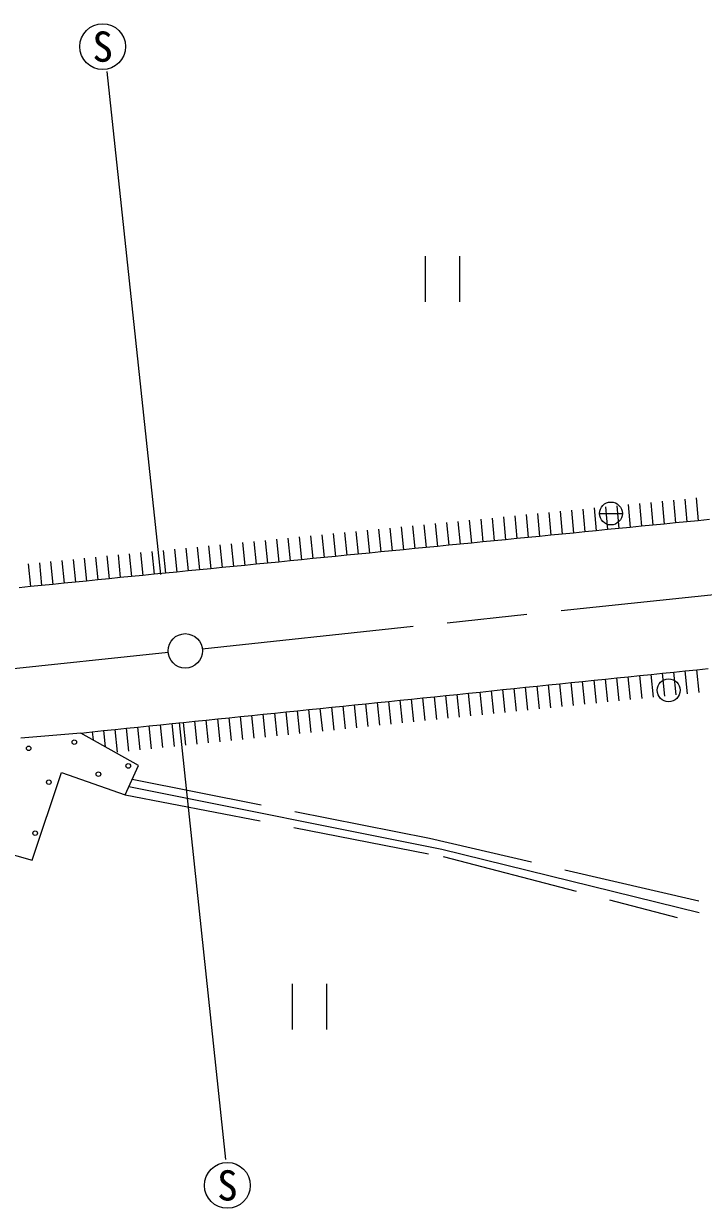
# Model space of a CAD drawing. Units: millimetres, scale not verified. Extents: x 40000 to 680000, y 20000 to 380000.
# Drawn here: x 162028 to 191712, y 263695 to 315411 of the extents above; entities that cross this region are included whole.
import ezdxf
from ezdxf.enums import TextEntityAlignment as Align

# ---------------------------------------------------------------- set-up
doc = ezdxf.new("R2010")
doc.units = ezdxf.units.MM
doc.header["$LTSCALE"] = 1000
doc.linetypes.add('CHAIN', pattern=[18.5, 12, -1.5, 3.5, -1.5])
doc.linetypes.add('DASHED', pattern=[7.5, 6, -1.5])
for name, color, linetype, lineweight in [('M-BGD', 7, 'Continuous', 25), ('M-BGD-EXST', 7, 'Continuous', 25), ('M-BMK', 2, 'CHAIN', 13), ('M-BMK-SRVR', 3, 'Continuous', 25)]:
    doc.layers.add(name, color=color, linetype=linetype, lineweight=lineweight)
doc.styles.add('ＭＳ ゴシック', font='')
doc.styles.get('ＭＳ ゴシック').set_extended_font_data('MS Gothic')

msp = doc.modelspace()

# ---------------------------------------------------------------- linework, layer by layer
at = {"layer": 'M-BGD'}
for p, q in [((186939, 294269), (187037, 293274)), ((187434, 294318), (187532, 293322)), ((187930, 294366), (188028, 293371)), ((188425, 294415), (188523, 293420)), ((188920, 294464), (189018, 293469)), ((189415, 294513), (189513, 293517)), ((189910, 294561), (190008, 293566)), ((190405, 294610), (190503, 293615)), ((190901, 294659), (190998, 293663)), ((191396, 294707), (191494, 293712)), ((181988, 293782), (182086, 292787)), ((182483, 293830), (182581, 292835)), ((182978, 293879), (183076, 292884)), ((183473, 293928), (183571, 292933)), ((183968, 293977), (184066, 292981)), ((184463, 294025), (184561, 293030)), ((184959, 294074), (185057, 293079)), ((185454, 294123), (185552, 293128)), ((185949, 294171), (186047, 293176)), ((186444, 294220), (186542, 293225)), ((191989, 293761), (191494, 293712)), ((176541, 293246), (176639, 292251)), ((177036, 293295), (177134, 292299)), ((177531, 293343), (177629, 292348)), ((178026, 293392), (178124, 292397)), ((178521, 293441), (178619, 292445)), ((179017, 293489), (179115, 292494)), ((179512, 293538), (179610, 292543)), ((180007, 293587), (180105, 292592)), ((180502, 293636), (180600, 292640)), ((180997, 293684), (181095, 292689)), ((181492, 293733), (181590, 292738)), ((187037, 293274), (186542, 293225)), ((187532, 293322), (187037, 293274)), ((188028, 293371), (187532, 293322)), ((188523, 293420), (188028, 293371)), ((189018, 293469), (188523, 293420)), ((189513, 293517), (189018, 293469)), ((190008, 293566), (189513, 293517)), ((190503, 293615), (190008, 293566)), ((190998, 293663), (190503, 293615)), ((191494, 293712), (190998, 293663)), ((171589, 292759), (171687, 291763)), ((172084, 292807), (172182, 291812)), ((172580, 292856), (172677, 291861)), ((173075, 292905), (173173, 291910)), ((173570, 292953), (173668, 291958)), ((174065, 293002), (174163, 292007)), ((174560, 293051), (174658, 292056)), ((175055, 293100), (175153, 292104)), ((175551, 293148), (175648, 292153)), ((176046, 293197), (176144, 292202)), ((181590, 292738), (181095, 292689)), ((182086, 292787), (181590, 292738)), ((182581, 292835), (182086, 292787)), ((183076, 292884), (182581, 292835)), ((183571, 292933), (183076, 292884)), ((184066, 292981), (183571, 292933)), ((184561, 293030), (184066, 292981)), ((185057, 293079), (184561, 293030)), ((185552, 293128), (185057, 293079)), ((186047, 293176), (185552, 293128)), ((186542, 293225), (186047, 293176)), ((166150, 292222), (166249, 291227)), ((166641, 292271), (166740, 291276)), ((167131, 292320), (167231, 291325)), ((167628, 292369), (167726, 291374)), ((168123, 292418), (168221, 291422)), ((168618, 292466), (168716, 291471)), ((169113, 292515), (169211, 291520)), ((169609, 292564), (169706, 291569)), ((170104, 292612), (170202, 291617)), ((170599, 292661), (170697, 291666)), ((171094, 292710), (171192, 291715)), ((176144, 292202), (175648, 292153)), ((176639, 292251), (176144, 292202)), ((177134, 292299), (176639, 292251)), ((177629, 292348), (177134, 292299)), ((178124, 292397), (177629, 292348)), ((178619, 292445), (178124, 292397)), ((179115, 292494), (178619, 292445)), ((179610, 292543), (179115, 292494)), ((180105, 292592), (179610, 292543)), ((180600, 292640), (180105, 292592)), ((181095, 292689), (180600, 292640)), ((162222, 291831), (162321, 290835)), ((162713, 291879), (162812, 290884)), ((163204, 291928), (163303, 290933)), ((163695, 291977), (163794, 290982)), ((164186, 292026), (164285, 291031)), ((164677, 292075), (164776, 291080)), ((165168, 292124), (165267, 291129)), ((165659, 292173), (165758, 291178)), ((171192, 291715), (170697, 291666)), ((171687, 291763), (171192, 291715)), ((172182, 291812), (171687, 291763)), ((172677, 291861), (172182, 291812)), ((173173, 291910), (172677, 291861)), ((173668, 291958), (173173, 291910)), ((174163, 292007), (173668, 291958)), ((174658, 292056), (174163, 292007)), ((175153, 292104), (174658, 292056)), ((175648, 292153), (175153, 292104)), ((165758, 291178), (165267, 291129)), ((166249, 291227), (165758, 291178)), ((166740, 291276), (166249, 291227)), ((167231, 291325), (166740, 291276)), ((167726, 291374), (167231, 291325)), ((168221, 291422), (167726, 291374)), ((168716, 291471), (168221, 291422)), ((169211, 291520), (168716, 291471)), ((169706, 291569), (169211, 291520)), ((170202, 291617), (169706, 291569)), ((170697, 291666), (170202, 291617)), ((162321, 290835), (161830, 290787)), ((162812, 290884), (162321, 290835)), ((163303, 290933), (162812, 290884)), ((163794, 290982), (163303, 290933)), ((164285, 291031), (163794, 290982)), ((164776, 291080), (164285, 291031)), ((165267, 291129), (164776, 291080)), ((189431, 287001), (189929, 287052)), ((189929, 287052), (190427, 287103)), ((190031, 286058), (189929, 287052)), ((190427, 287103), (190925, 287155)), ((190529, 286109), (190427, 287103)), ((190925, 287155), (191424, 287206)), ((191028, 286160), (190925, 287155)), ((191424, 287206), (191922, 287257)), ((191526, 286211), (191424, 287206)), ((184449, 286490), (184948, 286541)), ((184948, 286541), (185446, 286592)), ((185050, 285546), (184948, 286541)), ((185446, 286592), (185944, 286643)), ((185548, 285597), (185446, 286592)), ((185944, 286643), (186442, 286694)), ((186046, 285649), (185944, 286643)), ((186442, 286694), (186940, 286746)), ((186544, 285700), (186442, 286694)), ((186940, 286746), (187438, 286797)), ((187042, 285751), (186940, 286746)), ((187438, 286797), (187937, 286848)), ((187540, 285802), (187438, 286797)), ((187937, 286848), (188435, 286899)), ((188039, 285853), (187937, 286848)), ((188435, 286899), (188933, 286950)), ((188537, 285904), (188435, 286899)), ((188933, 286950), (189431, 287001)), ((189035, 285955), (188933, 286950)), ((189533, 286006), (189431, 287001)), ((179468, 285979), (179966, 286030)), ((179966, 286030), (180464, 286081)), ((180068, 285035), (179966, 286030)), ((180464, 286081), (180962, 286132)), ((180566, 285086), (180464, 286081)), ((180962, 286132), (181460, 286183)), ((181064, 285137), (180962, 286132)), ((181460, 286183), (181959, 286234)), ((181563, 285189), (181460, 286183)), ((181959, 286234), (182457, 286286)), ((182061, 285240), (181959, 286234)), ((182457, 286286), (182955, 286337)), ((182559, 285291), (182457, 286286)), ((182955, 286337), (183453, 286388)), ((183057, 285342), (182955, 286337)), ((183453, 286388), (183951, 286439)), ((183555, 285393), (183453, 286388)), ((183951, 286439), (184449, 286490)), ((184053, 285444), (183951, 286439)), ((184551, 285495), (184449, 286490)), ((174486, 285468), (174984, 285519)), ((174984, 285519), (175483, 285570)), ((175087, 284524), (174984, 285519)), ((175483, 285570), (175981, 285621)), ((175585, 284575), (175483, 285570)), ((175981, 285621), (176479, 285672)), ((176083, 284626), (175981, 285621)), ((176479, 285672), (176977, 285723)), ((176581, 284677), (176479, 285672)), ((176977, 285723), (177475, 285774)), ((177079, 284728), (176977, 285723)), ((177475, 285774), (177973, 285825)), ((177577, 284780), (177475, 285774)), ((177973, 285825), (178472, 285877)), ((178075, 284831), (177973, 285825)), ((178472, 285877), (178970, 285928)), ((178574, 284882), (178472, 285877)), ((178970, 285928), (179468, 285979)), ((179072, 284933), (178970, 285928)), ((179570, 284984), (179468, 285979)), ((169007, 284905), (169505, 284956)), ((169505, 284956), (170003, 285008)), ((169607, 283962), (169505, 284956)), ((170003, 285008), (170501, 285059)), ((170105, 284013), (170003, 285008)), ((170501, 285059), (170999, 285110)), ((170603, 284064), (170501, 285059)), ((170999, 285110), (171497, 285161)), ((171101, 284115), (170999, 285110)), ((171497, 285161), (171996, 285212)), ((171599, 284166), (171497, 285161)), ((171996, 285212), (172494, 285263)), ((172098, 284217), (171996, 285212)), ((172494, 285263), (172992, 285314)), ((172596, 284268), (172494, 285263)), ((172992, 285314), (173490, 285365)), ((173094, 284320), (172992, 285314)), ((173490, 285365), (173988, 285417)), ((173592, 284371), (173490, 285365)), ((173988, 285417), (174486, 285468)), ((174090, 284422), (173988, 285417)), ((174588, 284473), (174486, 285468)), ((164523, 284445), (165021, 284496)), ((165021, 284496), (165519, 284548)), ((165021, 284496), (165057, 284147)), ((165519, 284548), (166018, 284599)), ((165519, 284548), (165591, 283848)), ((166018, 284599), (166516, 284650)), ((166120, 283604), (166018, 284599)), ((166516, 284650), (167014, 284701)), ((166618, 283655), (166516, 284650)), ((167014, 284701), (167512, 284752)), ((167116, 283706), (167014, 284701)), ((167512, 284752), (168010, 284803)), ((167614, 283757), (167512, 284752)), ((168010, 284803), (168508, 284854)), ((168112, 283808), (168010, 284803)), ((168508, 284854), (169007, 284905)), ((168610, 283859), (168508, 284854)), ((169109, 283911), (169007, 284905))]:
    msp.add_line(p, q, dxfattribs=at)
for points in [[(160939, 279298), (162404, 278900), (163684, 282726), (166461, 281750), (167050, 283032), (164523, 284445), (161911, 284213)], [(166625, 282107), (180285, 279371), (191533, 276611)]]:
    msp.add_lwpolyline(points, dxfattribs=at)
at = {"layer": 'M-BGD', "linetype": 'DASHED'}
for points in [[(191509, 277100), (179752, 279838), (166765, 282412)], [(166461, 281750), (180349, 279053), (190563, 276395)]]:
    msp.add_lwpolyline(points, dxfattribs=at)
at = {"layer": 'M-BGD'}
for centre in [(164240, 284044), (162246, 283777), (166595, 283007), (163125, 282301), (165292, 282646), (162528, 280071)]:
    msp.add_circle(centre, 100, dxfattribs=at)
at = {"layer": 'M-BGD-EXST'}
for p, q in [((165667, 313320), (168004, 291362)), ((179564, 305263), (179564, 303263)), ((181064, 305263), (181064, 303263)), ((187175, 294029), (188175, 294029)), ((168821, 284905), (170845, 265830)), ((173753, 273494), (173753, 271494)), ((175253, 273494), (175253, 271494))]:
    msp.add_line(p, q, dxfattribs=at)
for centre, radius in [((165478, 314411), 1000), ((187675, 294029), 500), ((190197, 286311), 500), ((170926, 264695), 1000)]:
    msp.add_circle(centre, radius, dxfattribs=at)
at = {"layer": 'M-BMK'}
for p, q in [((234226, 294945), (169831, 288111)), ((168339, 287954), (69784, 277736))]:
    msp.add_line(p, q, dxfattribs=at)
at = {"layer": 'M-BMK-SRVR'}
msp.add_circle((169085, 288032), 750, dxfattribs=at)

# ---------------------------------------------------------------- texts
at = {"layer": 'M-BGD-EXST', "style": 'ＭＳ ゴシック'}
for p in [(165478, 314411), (170926, 264695)]:
    msp.add_text('S', height=1320, dxfattribs=at).set_placement(p, align=Align.MIDDLE_CENTER)

doc.saveas('drawing.dxf')
